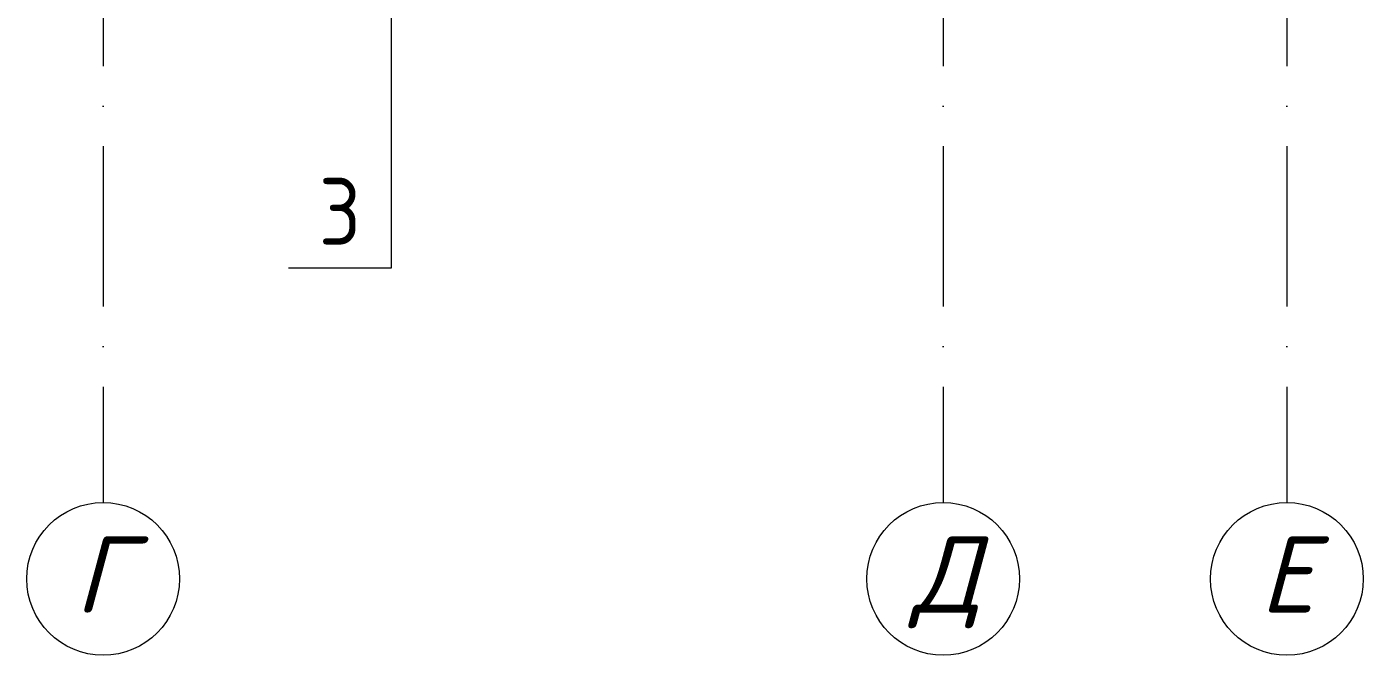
# Model space of a CAD drawing. Header units: millimetres. Extents: x 854812 to 1164625, y 589925 to 823301.
# Drawn here: x 1020153 to 1027153, y 806031 to 809324 of the extents above; entities that cross this region are included whole.
import ezdxf
from ezdxf.enums import TextEntityAlignment as Align

# ---------------------------------------------------------------- set-up
doc = ezdxf.new("R2010")
doc.units = ezdxf.units.MM
doc.linetypes.add('ACAD_ISO10W100', pattern=[18, 12, -3, 0, -3])
doc.linetypes.add('JIS_08_15', pattern=[17.25, 15, -0.75, 0.75, -0.75])
for name, color, linetype, lineweight in [('АР_Текст_пояснения-выноски', 54, 'Continuous', 9), ('оси', 50, 'JIS_08_15', 9), ('текст', 7, 'Continuous', 13)]:
    doc.layers.add(name, color=color, linetype=linetype, lineweight=lineweight)
doc.styles.add('GOST 2.304', font='isocpeur.ttf', dxfattribs={"width": 0.9})
doc.styles.add('Isocpeur', font='isocpeui.ttf')

msp = doc.modelspace()

# ---------------------------------------------------------------- linework, layer by layer
at = {"layer": 'АР_Текст_пояснения-выноски', "color": 7, "ltscale": 100}
msp.add_lwpolyline([(1022062.1, 810496.6), (1022062.1, 808059.5), (1021524.3, 808059.5)], dxfattribs=at)
at = {"layer": 'оси', "color": 7, "linetype": 'ACAD_ISO10W100', "ltscale": 70}
for p, q in [((1020552.9, 809957.8, 0), (1020552.9, 806830.8, 0)), ((1024952.7, 809957.8, 0), (1024952.7, 806830.8, 0)), ((1026752.9, 809957.8, 0), (1026752.9, 806830.8, 0))]:
    msp.add_line(p, q, dxfattribs=at)
at = {"layer": 'текст', "color": 7}
for centre in [(1020552.9, 806430.8, 0), (1024952.7, 806430.8, 0), (1026752.9, 806430.8, 0)]:
    msp.add_circle(centre, 400, dxfattribs=at)

# ---------------------------------------------------------------- texts
at = {"layer": 'АР_Текст_пояснения-выноски', "color": 7, "ltscale": 100, "insert": (1021793.2, 808356.2), "char_height": 350, "width": 376.727, "attachment_point": 5, "line_spacing_factor": 0.92, "style": 'GOST 2.304'}
msp.add_mtext('3', dxfattribs=at)
at = {"layer": 'текст', "color": 7, "style": 'Isocpeur'}
for s, p in [('Г', (1020552.1, 806254.4, 0)), ('Д', (1024967.9, 806254.4, 0)), ('Е', (1026755.1, 806254.4, 0))]:
    msp.add_text(s, height=400, dxfattribs=at).set_placement(p, align=Align.CENTER)

doc.saveas('drawing.dxf')
